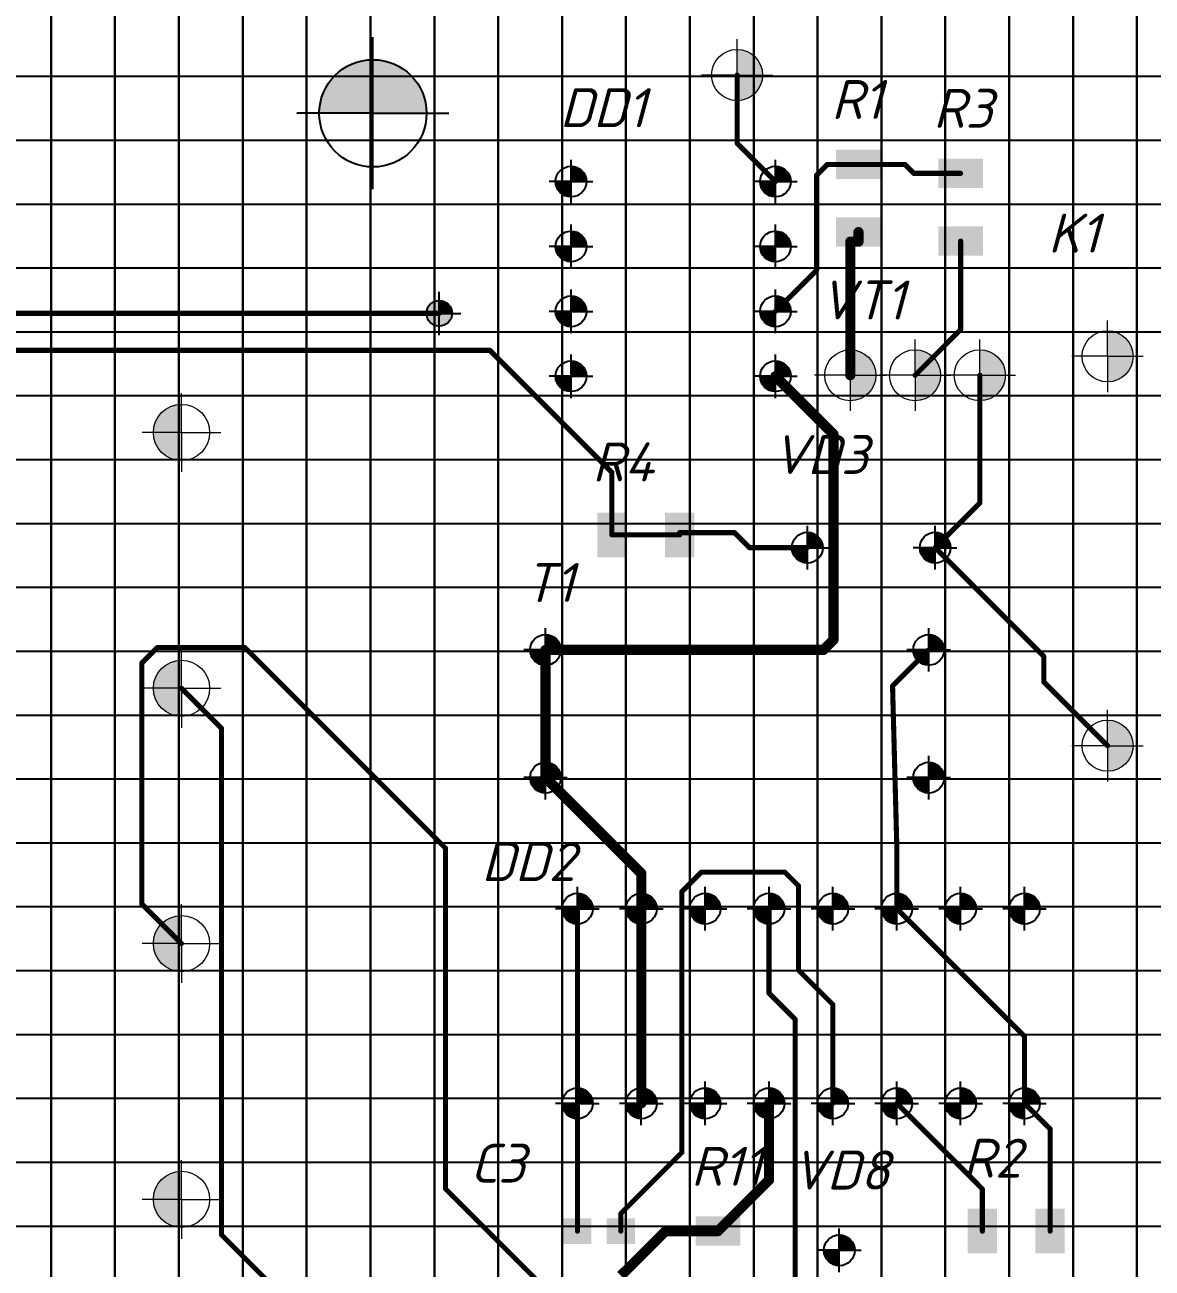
# Model space of a CAD drawing. Header units: millimetres. Extents: x 784 to 1625, y -303 to 291.
# Drawn here: x 1064.9 to 1153.1, y 66.3 to 163.6 of the extents above; entities that cross this region are included whole.
import ezdxf

# ---------------------------------------------------------------- set-up
doc = ezdxf.new("R2010")
doc.units = ezdxf.units.MM
doc.header["$LTSCALE"] = 0.5
doc.layers.get('0').update_dxf_attribs({"lineweight": 60})
for name, color, linetype in [('TopLayer', 1, 'Continuous'), ('TopOverlay', 2, 'Continuous'), ('Тонкие', 7, 'Continuous')]:
    doc.layers.add(name, color=color, linetype=linetype)
doc.layers.add('тонкая', color=7, linetype='Continuous', lineweight=20)
doc.styles.get("Standard").update_dxf_attribs({"font": 'isocpeui.ttf', "width": 0.9})

# ---------------------------------------------------------------- blocks, each defined once
blk = doc.blocks.new('*U27')
at = {"layer": 'Тонкие'}
for p, q in [((-2.5, 2.5), (-2.5, -2.5)), ((-2.5, 2.5), (2.5, 2.5)), ((2.5, -2.5), (2.5, 2.5)), ((-2.5, -2.5), (2.5, -2.5))]:
    blk.add_line(p, q, dxfattribs=at)
blk = doc.blocks.new('*U28')
at = {"layer": 'Тонкие', "color": 0, "linetype": 'ByBlock', "lineweight": -2, "transparency": 16777216}
for p in [(180, 160), (185, 160), (190, 160), (195, 160), (200, 160), (205, 160), (210, 160), (215, 160), (220, 160), (225, 160), (230, 160), (235, 160), (240, 160), (245, 160), (250, 160), (255, 160), (260, 160), (265, 160), (270, 160), (180, 155), (185, 155), (190, 155), (195, 155), (200, 155), (205, 155), (210, 155), (215, 155), (220, 155), (225, 155), (230, 155), (235, 155), (240, 155), (245, 155), (250, 155), (255, 155), (260, 155), (265, 155), (270, 155), (180, 150), (185, 150), (190, 150), (195, 150), (200, 150), (205, 150), (210, 150), (215, 150), (220, 150), (225, 150), (230, 150), (235, 150), (240, 150), (245, 150), (250, 150), (255, 150), (260, 150), (265, 150), (270, 150), (180, 145), (185, 145), (190, 145), (195, 145), (200, 145), (205, 145), (210, 145), (215, 145), (220, 145), (225, 145), (230, 145), (235, 145), (240, 145), (245, 145), (250, 145), (255, 145), (260, 145), (265, 145), (270, 145), (180, 140), (185, 140), (190, 140), (195, 140), (200, 140), (205, 140), (210, 140), (215, 140), (220, 140), (225, 140), (230, 140), (235, 140), (240, 140), (245, 140), (250, 140), (255, 140), (260, 140), (265, 140), (270, 140), (180, 135), (185, 135), (190, 135), (195, 135), (200, 135), (205, 135), (210, 135), (215, 135), (220, 135), (225, 135), (230, 135), (235, 135), (240, 135), (245, 135), (250, 135), (255, 135), (260, 135), (265, 135), (270, 135), (180, 130), (185, 130), (190, 130), (195, 130), (200, 130), (205, 130), (210, 130), (215, 130), (220, 130), (225, 130), (230, 130), (235, 130), (240, 130), (245, 130), (250, 130), (255, 130), (260, 130), (265, 130), (270, 130), (180, 125), (185, 125), (190, 125), (195, 125), (200, 125), (205, 125), (210, 125), (215, 125), (220, 125), (225, 125), (230, 125), (235, 125), (240, 125), (245, 125), (250, 125), (255, 125), (260, 125), (265, 125), (270, 125), (180, 120), (185, 120), (190, 120), (195, 120), (200, 120), (205, 120), (210, 120), (215, 120), (220, 120), (225, 120), (230, 120), (235, 120), (240, 120), (245, 120), (250, 120), (255, 120), (260, 120), (265, 120), (270, 120), (180, 115), (185, 115), (190, 115), (195, 115), (200, 115), (205, 115), (210, 115), (215, 115), (220, 115), (225, 115), (230, 115), (235, 115), (240, 115), (245, 115), (250, 115), (255, 115), (260, 115), (265, 115), (270, 115), (180, 110), (185, 110), (190, 110), (195, 110), (200, 110), (205, 110), (210, 110), (215, 110), (220, 110), (225, 110), (230, 110), (235, 110), (240, 110), (245, 110), (250, 110), (255, 110), (260, 110), (265, 110), (270, 110), (180, 105), (185, 105), (190, 105), (195, 105), (200, 105), (205, 105), (210, 105), (215, 105), (220, 105), (225, 105), (230, 105), (235, 105), (240, 105), (245, 105), (250, 105), (255, 105), (260, 105), (265, 105), (270, 105), (180, 100), (185, 100), (190, 100), (195, 100), (200, 100), (205, 100), (210, 100), (215, 100), (220, 100), (225, 100), (230, 100), (235, 100), (240, 100), (245, 100), (250, 100), (255, 100), (260, 100), (265, 100), (270, 100), (180, 95), (185, 95), (190, 95), (195, 95), (200, 95), (205, 95), (210, 95), (215, 95), (220, 95), (225, 95), (230, 95), (235, 95), (240, 95), (245, 95), (250, 95), (255, 95), (260, 95), (265, 95), (270, 95), (180, 90), (185, 90), (190, 90), (195, 90), (200, 90), (205, 90), (210, 90), (215, 90), (220, 90), (225, 90), (230, 90), (235, 90), (240, 90), (245, 90), (250, 90), (255, 90), (260, 90), (265, 90), (270, 90), (180, 85), (185, 85), (190, 85), (195, 85), (200, 85), (205, 85), (210, 85), (215, 85), (220, 85), (225, 85), (230, 85), (235, 85), (240, 85), (245, 85), (250, 85), (255, 85), (260, 85), (265, 85), (270, 85), (180, 80), (185, 80), (190, 80), (195, 80), (200, 80), (205, 80), (210, 80), (215, 80), (220, 80), (225, 80), (230, 80), (235, 80), (240, 80), (245, 80), (250, 80), (255, 80), (260, 80), (265, 80), (270, 80), (180, 75), (185, 75), (190, 75), (195, 75), (200, 75), (205, 75), (210, 75), (215, 75), (220, 75), (225, 75), (230, 75), (235, 75), (240, 75), (245, 75), (250, 75), (255, 75), (260, 75), (265, 75), (270, 75), (180, 70), (185, 70), (190, 70), (195, 70), (200, 70), (205, 70), (210, 70), (215, 70), (220, 70), (225, 70), (230, 70), (235, 70), (240, 70), (245, 70), (250, 70), (255, 70), (260, 70), (265, 70), (270, 70), (180, 65), (185, 65), (190, 65), (195, 65), (200, 65), (205, 65), (210, 65), (215, 65), (220, 65), (225, 65), (230, 65), (235, 65), (240, 65), (245, 65), (250, 65), (255, 65), (260, 65), (265, 65), (270, 65)]:
    blk.add_blockref('*U27', p, dxfattribs=at)

msp = doc.modelspace()

# ---------------------------------------------------------------- hatches: boundary and pattern name
at = {"lineweight": 50}
h = msp.add_hatch(color=256, dxfattribs=at)
h.dxf.hatch_style = 1
h.paths.add_polyline_path([(1092.14, 160.907, 0.414214), (1087.94, 156.707), (1092.14, 156.707)])
h.paths.add_polyline_path([(1092.14, 160.907), (1092.14, 156.707), (1096.34, 156.707, 0.414214)])
at = {"lineweight": -3}
for points in [[(1108.855, 151.366, 0.414214), (1107.651, 152.57), (1107.651, 151.366)], [(1124.855, 151.366, 0.414214), (1123.651, 152.57), (1123.651, 151.366)], [(1108.855, 146.286, 0.414214), (1107.651, 147.49), (1107.651, 146.286)], [(1124.855, 146.286, 0.414214), (1123.651, 147.49), (1123.651, 146.286)], [(1108.855, 141.206, 0.414214), (1107.651, 142.41), (1107.651, 141.206)], [(1124.855, 141.206, 0.414214), (1123.651, 142.41), (1123.651, 141.206)], [(1108.855, 136.126, 0.414214), (1107.651, 137.33), (1107.651, 136.126)], [(1124.855, 136.126, 0.414214), (1123.651, 137.33), (1123.651, 136.126)], [(1127.355, 122.706, 0.414214), (1126.151, 123.91), (1126.151, 122.706)], [(1137.355, 122.706, 0.414214), (1136.151, 123.91), (1136.151, 122.706)], [(1106.855, 114.706, 0.414214), (1105.651, 115.91), (1105.651, 114.706)], [(1136.855, 114.706, 0.414214), (1135.651, 115.91), (1135.651, 114.706)], [(1106.855, 104.706, 0.414214), (1105.651, 105.91), (1105.651, 104.706)], [(1136.855, 104.706, 0.414214), (1135.651, 105.91), (1135.651, 104.706)], [(1109.355, 94.446, 0.414214), (1108.151, 95.65), (1108.151, 94.446)], [(1114.355, 94.446, 0.414214), (1113.151, 95.65), (1113.151, 94.446)], [(1119.355, 94.446, 0.414214), (1118.151, 95.65), (1118.151, 94.446)], [(1124.355, 94.446, 0.414214), (1123.151, 95.65), (1123.151, 94.446)], [(1129.355, 94.446, 0.414214), (1128.151, 95.65), (1128.151, 94.446)], [(1134.355, 94.446, 0.414214), (1133.151, 95.65), (1133.151, 94.446)], [(1139.355, 94.446, 0.414214), (1138.151, 95.65), (1138.151, 94.446)], [(1144.355, 94.446, 0.414214), (1143.151, 95.65), (1143.151, 94.446)], [(1109.355, 79.206, 0.414214), (1108.151, 80.41), (1108.151, 79.206)], [(1114.355, 79.206, 0.414214), (1113.151, 80.41), (1113.151, 79.206)], [(1119.355, 79.206, 0.414214), (1118.151, 80.41), (1118.151, 79.206)], [(1124.355, 79.206, 0.414214), (1123.151, 80.41), (1123.151, 79.206)], [(1129.355, 79.206, 0.414214), (1128.151, 80.41), (1128.151, 79.206)], [(1134.355, 79.206, 0.414214), (1133.151, 80.41), (1133.151, 79.206)], [(1139.355, 79.206, 0.414214), (1138.151, 80.41), (1138.151, 79.206)], [(1144.355, 79.206, 0.414214), (1143.151, 80.41), (1143.151, 79.206)], [(1129.855, 67.706, 0.414214), (1128.651, 68.91), (1128.651, 67.706)]]:
    msp.add_hatch(color=0, dxfattribs=at).paths.add_polyline_path(points)
h = msp.add_hatch(color=256, dxfattribs=at)
h.dxf.hatch_style = 1
h.paths.add_polyline_path([(1107.651, 151.366), (1106.447, 151.366, 0.414214), (1107.651, 150.162)])
h = msp.add_hatch(color=256, dxfattribs=at)
h.dxf.hatch_style = 1
h.paths.add_polyline_path([(1123.651, 151.366), (1122.447, 151.366, 0.414214), (1123.651, 150.162)])
h = msp.add_hatch(color=256, dxfattribs=at)
h.dxf.hatch_style = 1
h.paths.add_polyline_path([(1107.651, 146.286), (1106.447, 146.286, 0.414214), (1107.651, 145.082)])
h = msp.add_hatch(color=256, dxfattribs=at)
h.dxf.hatch_style = 1
h.paths.add_polyline_path([(1123.651, 146.286), (1122.447, 146.286, 0.414214), (1123.651, 145.082)])
h = msp.add_hatch(color=0, dxfattribs=at)
h.dxf.hatch_style = 1
h.paths.add_polyline_path([(1097.333, 142.048, 0.414214), (1096.333, 141.048), (1097.333, 141.048)])
h.paths.add_polyline_path([(1097.333, 141.048), (1096.333, 141.048, 0.414214), (1097.333, 140.048)])
h = msp.add_hatch(color=0, dxfattribs=at)
h.dxf.hatch_style = 1
h.paths.add_polyline_path([(1097.333, 141.048), (1098.333, 141.048, 0.414214), (1097.333, 142.048)], flags=17)
h.paths.add_polyline_path([(1098.333, 141.048, 0.414214), (1097.333, 142.048), (1097.333, 140.048, 0.414214)])
h = msp.add_hatch(color=256, dxfattribs=at)
h.dxf.hatch_style = 1
h.paths.add_polyline_path([(1098.333, 141.048, 0.414214), (1097.333, 142.048), (1097.333, 141.048)])
h = msp.add_hatch(color=256, dxfattribs=at)
h.dxf.hatch_style = 1
h.paths.add_polyline_path([(1107.651, 141.206), (1106.447, 141.206, 0.414214), (1107.651, 140.002)])
h = msp.add_hatch(color=256, dxfattribs=at)
h.dxf.hatch_style = 1
h.paths.add_polyline_path([(1123.651, 141.206), (1122.447, 141.206, 0.414214), (1123.651, 140.002)])
h = msp.add_hatch(color=256, dxfattribs=at)
h.dxf.hatch_style = 1
h.paths.add_polyline_path([(1107.651, 136.126), (1106.447, 136.126, 0.414214), (1107.651, 134.922)])
h = msp.add_hatch(color=256, dxfattribs=at)
h.dxf.hatch_style = 1
h.paths.add_polyline_path([(1123.651, 136.126), (1122.447, 136.126, 0.414214), (1123.651, 134.922)])
at = {"lineweight": 50}
h = msp.add_hatch(color=256, dxfattribs=at)
h.dxf.hatch_style = 1
h.paths.add_polyline_path([(1077.154, 133.921, 0.414214), (1074.954, 131.721), (1077.154, 131.721)])
h.paths.add_polyline_path([(1077.154, 131.721), (1074.954, 131.721, 0.414214), (1077.154, 129.521)])
at = {"lineweight": -3}
h = msp.add_hatch(color=256, dxfattribs=at)
h.dxf.hatch_style = 1
h.paths.add_polyline_path([(1126.151, 122.706), (1124.947, 122.706, 0.414214), (1126.151, 121.502)])
h = msp.add_hatch(color=256, dxfattribs=at)
h.dxf.hatch_style = 1
h.paths.add_polyline_path([(1136.151, 122.706), (1134.947, 122.706, 0.414214), (1136.151, 121.502)])
at = {"lineweight": 50}
h = msp.add_hatch(color=256, dxfattribs=at)
h.dxf.hatch_style = 1
h.paths.add_polyline_path([(1077.154, 113.897, 0.414214), (1074.954, 111.697), (1077.154, 111.697)])
h.paths.add_polyline_path([(1077.154, 111.697), (1074.954, 111.697, 0.414214), (1077.154, 109.497)])
at = {"lineweight": -3}
h = msp.add_hatch(color=256, dxfattribs=at)
h.dxf.hatch_style = 1
h.paths.add_polyline_path([(1105.651, 114.706), (1104.447, 114.706, 0.414214), (1105.651, 113.502)])
h = msp.add_hatch(color=256, dxfattribs=at)
h.dxf.hatch_style = 1
h.paths.add_polyline_path([(1135.651, 114.706), (1134.447, 114.706, 0.414214), (1135.651, 113.502)])
h = msp.add_hatch(color=256, dxfattribs=at)
h.dxf.hatch_style = 1
h.paths.add_polyline_path([(1105.651, 104.706), (1104.447, 104.706, 0.414214), (1105.651, 103.502)])
h = msp.add_hatch(color=256, dxfattribs=at)
h.dxf.hatch_style = 1
h.paths.add_polyline_path([(1135.651, 104.706), (1134.447, 104.706, 0.414214), (1135.651, 103.502)])
h = msp.add_hatch(color=256, dxfattribs=at)
h.dxf.hatch_style = 1
h.paths.add_polyline_path([(1108.151, 94.446), (1106.947, 94.446, 0.414214), (1108.151, 93.242)])
h = msp.add_hatch(color=256, dxfattribs=at)
h.dxf.hatch_style = 1
h.paths.add_polyline_path([(1113.151, 94.446), (1111.947, 94.446, 0.414214), (1113.151, 93.242)])
h = msp.add_hatch(color=256, dxfattribs=at)
h.dxf.hatch_style = 1
h.paths.add_polyline_path([(1118.151, 94.446), (1116.947, 94.446, 0.414214), (1118.151, 93.242)])
h = msp.add_hatch(color=256, dxfattribs=at)
h.dxf.hatch_style = 1
h.paths.add_polyline_path([(1123.151, 94.446), (1121.947, 94.446, 0.414214), (1123.151, 93.242)])
h = msp.add_hatch(color=256, dxfattribs=at)
h.dxf.hatch_style = 1
h.paths.add_polyline_path([(1128.151, 94.446), (1126.947, 94.446, 0.414214), (1128.151, 93.242)])
h = msp.add_hatch(color=256, dxfattribs=at)
h.dxf.hatch_style = 1
h.paths.add_polyline_path([(1133.151, 94.446), (1131.947, 94.446, 0.414214), (1133.151, 93.242)])
h = msp.add_hatch(color=256, dxfattribs=at)
h.dxf.hatch_style = 1
h.paths.add_polyline_path([(1138.151, 94.446), (1136.947, 94.446, 0.414214), (1138.151, 93.242)])
h = msp.add_hatch(color=256, dxfattribs=at)
h.dxf.hatch_style = 1
h.paths.add_polyline_path([(1143.151, 94.446), (1141.947, 94.446, 0.414214), (1143.151, 93.242)])
at = {"lineweight": 50}
h = msp.add_hatch(color=256, dxfattribs=at)
h.dxf.hatch_style = 1
h.paths.add_polyline_path([(1077.154, 93.916, 0.414214), (1074.954, 91.716), (1077.154, 91.716)])
h.paths.add_polyline_path([(1077.154, 91.716), (1074.954, 91.716, 0.414214), (1077.154, 89.516)])
at = {"lineweight": -3}
h = msp.add_hatch(color=256, dxfattribs=at)
h.dxf.hatch_style = 1
h.paths.add_polyline_path([(1108.151, 79.206), (1106.947, 79.206, 0.414214), (1108.151, 78.002)])
h = msp.add_hatch(color=256, dxfattribs=at)
h.dxf.hatch_style = 1
h.paths.add_polyline_path([(1113.151, 79.206), (1111.947, 79.206, 0.414214), (1113.151, 78.002)])
h = msp.add_hatch(color=256, dxfattribs=at)
h.dxf.hatch_style = 1
h.paths.add_polyline_path([(1118.151, 79.206), (1116.947, 79.206, 0.414214), (1118.151, 78.002)])
h = msp.add_hatch(color=256, dxfattribs=at)
h.dxf.hatch_style = 1
h.paths.add_polyline_path([(1123.151, 79.206), (1121.947, 79.206, 0.414214), (1123.151, 78.002)])
h = msp.add_hatch(color=256, dxfattribs=at)
h.dxf.hatch_style = 1
h.paths.add_polyline_path([(1128.151, 79.206), (1126.947, 79.206, 0.414214), (1128.151, 78.002)])
h = msp.add_hatch(color=256, dxfattribs=at)
h.dxf.hatch_style = 1
h.paths.add_polyline_path([(1133.151, 79.206), (1131.947, 79.206, 0.414214), (1133.151, 78.002)])
h = msp.add_hatch(color=256, dxfattribs=at)
h.dxf.hatch_style = 1
h.paths.add_polyline_path([(1138.151, 79.206), (1136.947, 79.206, 0.414214), (1138.151, 78.002)])
h = msp.add_hatch(color=256, dxfattribs=at)
h.dxf.hatch_style = 1
h.paths.add_polyline_path([(1143.151, 79.206), (1141.947, 79.206, 0.414214), (1143.151, 78.002)])
at = {"lineweight": 50}
h = msp.add_hatch(color=256, dxfattribs=at)
h.dxf.hatch_style = 1
h.paths.add_polyline_path([(1077.154, 73.892, 0.414214), (1074.954, 71.692), (1077.154, 71.692)])
h.paths.add_polyline_path([(1077.154, 71.692), (1074.954, 71.692, 0.414214), (1077.154, 69.492)])
at = {"lineweight": -3}
h = msp.add_hatch(color=256, dxfattribs=at)
h.dxf.hatch_style = 1
h.paths.add_polyline_path([(1128.651, 67.706), (1127.447, 67.706, 0.414214), (1128.651, 66.502)])
at = {"layer": 'TopLayer'}
for points in [[(1131.901, 153.856), (1131.901, 151.556), (1128.401, 151.556), (1128.401, 153.856)], [(1139.901, 153.156), (1139.901, 150.856), (1136.401, 150.856), (1136.401, 153.156)], [(1131.901, 148.556), (1131.901, 146.256), (1128.401, 146.256), (1128.401, 148.556)], [(1139.901, 147.856), (1139.901, 145.556), (1136.401, 145.556), (1136.401, 147.856)], [(1109.701, 125.456), (1112.001, 125.456), (1112.001, 121.956), (1109.701, 121.956)], [(1115.001, 125.456), (1117.301, 125.456), (1117.301, 121.956), (1115.001, 121.956)], [(1109.251, 68.206), (1107.051, 68.206), (1107.051, 70.206), (1109.251, 70.206)], [(1112.651, 68.206), (1110.451, 68.206), (1110.451, 70.206), (1112.651, 70.206)], [(1120.901, 70.356), (1120.901, 68.056), (1117.401, 68.056), (1117.401, 70.356)], [(1138.701, 70.956), (1141.001, 70.956), (1141.001, 67.456), (1138.701, 67.456)], [(1144.001, 70.956), (1146.301, 70.956), (1146.301, 67.456), (1144.001, 67.456)]]:
    msp.add_hatch(color=1, dxfattribs=at).paths.add_polyline_path(points)
at = {"layer": 'тонкая'}
h = msp.add_hatch(color=256, dxfattribs=at)
edge = h.paths.add_edge_path()
edge.add_line((1120.651, 161.706), (1120.651, 157.706))
edge.add_arc((1120.651, 159.706), 2, 270, 450)
h = msp.add_hatch(color=256, dxfattribs=at)
edge = h.paths.add_edge_path()
edge.add_line((1149.651, 139.686), (1149.651, 135.686))
edge.add_arc((1149.651, 137.686), 2, 270, 450)
h = msp.add_hatch(color=256, dxfattribs=at)
edge = h.paths.add_edge_path()
edge.add_line((1129.513, 138.206), (1129.513, 134.206))
edge.add_arc((1129.513, 136.206), 2, 270, 450)
h = msp.add_hatch(color=256, dxfattribs=at)
edge = h.paths.add_edge_path()
edge.add_line((1134.582, 138.206), (1134.582, 134.206))
edge.add_arc((1134.582, 136.206), 2, 270, 450)
h = msp.add_hatch(color=256, dxfattribs=at)
edge = h.paths.add_edge_path()
edge.add_line((1139.651, 138.206), (1139.651, 134.206))
edge.add_arc((1139.651, 136.206), 2, 270, 450)
h = msp.add_hatch(color=256, dxfattribs=at)
edge = h.paths.add_edge_path()
edge.add_line((1149.651, 109.206), (1149.651, 105.206))
edge.add_arc((1149.651, 107.206), 2, 270, 450)

# ---------------------------------------------------------------- linework, layer by layer
at = {"lineweight": -3}
for p, q in [((1092.14, 150.757), (1092.14, 162.657)), ((1092.14, 156.707), (1086.19, 156.707)), ((1092.14, 156.707), (1098.09, 156.707)), ((1107.651, 149.661), (1107.651, 153.072)), ((1123.651, 149.661), (1123.651, 153.072)), ((1107.651, 151.366), (1105.945, 151.366)), ((1107.651, 151.366), (1109.357, 151.366)), ((1123.651, 151.366), (1121.945, 151.366)), ((1123.651, 151.366), (1125.357, 151.366)), ((1107.651, 144.581), (1107.651, 147.992)), ((1123.651, 144.581), (1123.651, 147.992)), ((1107.651, 146.286), (1105.945, 146.286)), ((1107.651, 146.286), (1109.357, 146.286)), ((1123.651, 146.286), (1121.945, 146.286)), ((1123.651, 146.286), (1125.357, 146.286)), ((1097.333, 139.354), (1097.333, 142.742)), ((1107.651, 139.501), (1107.651, 142.912)), ((1123.651, 139.501), (1123.651, 142.912)), ((1107.651, 141.206), (1105.945, 141.206)), ((1107.651, 141.206), (1109.357, 141.206)), ((1123.651, 141.206), (1121.945, 141.206)), ((1123.651, 141.206), (1125.357, 141.206)), ((1097.333, 141.048), (1095.638, 141.048)), ((1097.333, 141.048), (1099.027, 141.048)), ((1107.651, 134.421), (1107.651, 137.832)), ((1123.651, 134.421), (1123.651, 137.832)), ((1107.651, 136.126), (1105.945, 136.126)), ((1107.651, 136.126), (1109.357, 136.126)), ((1123.651, 136.126), (1121.945, 136.126)), ((1123.651, 136.126), (1125.357, 136.126)), ((1126.151, 121.001), (1126.151, 124.412)), ((1136.151, 121.001), (1136.151, 124.412)), ((1126.151, 122.706), (1124.445, 122.706)), ((1126.151, 122.706), (1127.857, 122.706)), ((1136.151, 122.706), (1134.445, 122.706)), ((1136.151, 122.706), (1137.857, 122.706)), ((1105.651, 113.001), (1105.651, 116.412)), ((1135.651, 113.001), (1135.651, 116.412)), ((1105.651, 114.706), (1103.945, 114.706)), ((1105.651, 114.706), (1107.357, 114.706)), ((1135.651, 114.706), (1133.945, 114.706)), ((1135.651, 114.706), (1137.357, 114.706)), ((1105.651, 103.001), (1105.651, 106.412)), ((1135.651, 103.001), (1135.651, 106.412)), ((1105.651, 104.706), (1103.945, 104.706)), ((1105.651, 104.706), (1107.357, 104.706)), ((1135.651, 104.706), (1133.945, 104.706)), ((1135.651, 104.706), (1137.357, 104.706)), ((1108.151, 92.741), (1108.151, 96.152)), ((1113.151, 92.741), (1113.151, 96.152)), ((1118.151, 92.741), (1118.151, 96.152)), ((1123.151, 92.741), (1123.151, 96.152)), ((1128.151, 92.741), (1128.151, 96.152)), ((1133.151, 92.741), (1133.151, 96.152)), ((1138.151, 92.741), (1138.151, 96.152)), ((1143.151, 92.741), (1143.151, 96.152)), ((1108.151, 94.446), (1106.445, 94.446)), ((1108.151, 94.446), (1109.857, 94.446)), ((1113.151, 94.446), (1111.445, 94.446)), ((1113.151, 94.446), (1114.857, 94.446)), ((1118.151, 94.446), (1116.445, 94.446)), ((1118.151, 94.446), (1119.857, 94.446)), ((1123.151, 94.446), (1121.445, 94.446)), ((1123.151, 94.446), (1124.857, 94.446)), ((1128.151, 94.446), (1126.445, 94.446)), ((1128.151, 94.446), (1129.857, 94.446)), ((1133.151, 94.446), (1131.445, 94.446)), ((1133.151, 94.446), (1134.857, 94.446)), ((1138.151, 94.446), (1136.445, 94.446)), ((1138.151, 94.446), (1139.857, 94.446)), ((1143.151, 94.446), (1141.445, 94.446)), ((1143.151, 94.446), (1144.857, 94.446)), ((1108.151, 77.501), (1108.151, 80.912)), ((1113.151, 77.501), (1113.151, 80.912)), ((1118.151, 77.501), (1118.151, 80.912)), ((1123.151, 77.501), (1123.151, 80.912)), ((1128.151, 77.501), (1128.151, 80.912)), ((1133.151, 77.501), (1133.151, 80.912)), ((1138.151, 77.501), (1138.151, 80.912)), ((1143.151, 77.501), (1143.151, 80.912)), ((1108.151, 79.206), (1106.445, 79.206)), ((1108.151, 79.206), (1109.857, 79.206)), ((1113.151, 79.206), (1111.445, 79.206)), ((1113.151, 79.206), (1114.857, 79.206)), ((1118.151, 79.206), (1116.445, 79.206)), ((1118.151, 79.206), (1119.857, 79.206)), ((1123.151, 79.206), (1121.445, 79.206)), ((1123.151, 79.206), (1124.857, 79.206)), ((1128.151, 79.206), (1126.445, 79.206)), ((1128.151, 79.206), (1129.857, 79.206)), ((1133.151, 79.206), (1131.445, 79.206)), ((1133.151, 79.206), (1134.857, 79.206)), ((1138.151, 79.206), (1136.445, 79.206)), ((1138.151, 79.206), (1139.857, 79.206)), ((1143.151, 79.206), (1141.445, 79.206)), ((1143.151, 79.206), (1144.857, 79.206)), ((1128.651, 66.001), (1128.651, 69.412)), ((1128.651, 67.706), (1126.945, 67.706)), ((1128.651, 67.706), (1130.357, 67.706))]:
    msp.add_line(p, q, dxfattribs=at)
for centre, radius in [((1092.14, 156.707), 4.2), ((1107.651, 151.366), 1.204), ((1123.651, 151.366), 1.204), ((1107.651, 146.286), 1.204), ((1123.651, 146.286), 1.204), ((1107.651, 141.206), 1.204), ((1123.651, 141.206), 1.204), ((1097.333, 141.048), 1), ((1107.651, 136.126), 1.204), ((1123.651, 136.126), 1.204), ((1126.151, 122.706), 1.204), ((1136.151, 122.706), 1.204), ((1105.651, 114.706), 1.204), ((1135.651, 114.706), 1.204), ((1105.651, 104.706), 1.204), ((1135.651, 104.706), 1.204), ((1108.151, 94.446), 1.204), ((1113.151, 94.446), 1.204), ((1118.151, 94.446), 1.204), ((1123.151, 94.446), 1.204), ((1128.151, 94.446), 1.204), ((1133.151, 94.446), 1.204), ((1138.151, 94.446), 1.204), ((1143.151, 94.446), 1.204), ((1108.151, 79.206), 1.204), ((1113.151, 79.206), 1.204), ((1118.151, 79.206), 1.204), ((1123.151, 79.206), 1.204), ((1128.151, 79.206), 1.204), ((1133.151, 79.206), 1.204), ((1138.151, 79.206), 1.204), ((1143.151, 79.206), 1.204), ((1128.651, 67.706), 1.204)]:
    msp.add_circle(centre, radius, dxfattribs=at)
at = {"layer": 'TopLayer'}
for points, const_width in [([(1120.651, 154.366), (1120.651, 159.706)], 0.4), ([(1120.651, 154.366), (1123.651, 151.366)], 0.4), ([(1126.876, 151.868), (1127.714, 152.706)], 0.4), ([(1127.714, 152.706), (1130.151, 152.706)], 0.4), ([(1130.151, 152.706), (1133.785, 152.706)], 0.4), ([(1133.785, 152.706), (1134.485, 152.006)], 0.4), ([(1126.876, 144.432), (1126.876, 151.868)], 0.4), ([(1134.485, 152.006), (1138.151, 152.006)], 0.4), ([(1129.513, 146.656), (1130.151, 146.656)], 0.8), ([(1129.513, 136.206), (1129.513, 146.656)], 0.8), ([(1130.151, 146.656), (1130.151, 147.406)], 0.8), ([(1138.151, 139.775), (1138.151, 146.706)], 0.4), ([(1123.651, 141.206), (1126.876, 144.432)], 0.4), ([(1025.731, 141.048), (1097.333, 141.048)], 0.4), ([(1134.582, 136.206), (1138.151, 139.775)], 0.4), ([(1025.175, 138.152), (1101.301, 138.152)], 0.4), ([(1101.301, 138.152), (1110.851, 128.602)], 0.4), ([(1123.651, 136.126), (1128.197, 131.58)], 0.8), ([(1139.651, 126.206), (1139.651, 136.206)], 0.4), ([(1128.197, 115.496), (1128.197, 131.58)], 0.8), ([(1110.851, 123.706), (1110.851, 128.602)], 0.4), ([(1136.151, 122.706), (1139.651, 126.206)], 0.4), ([(1110.851, 123.706), (1116.151, 123.706)], 0.4), ([(1116.151, 123.883), (1120.451, 123.883)], 0.4), ([(1116.151, 123.706), (1116.151, 123.883)], 0.4), ([(1120.451, 123.883), (1121.628, 122.706)], 0.4), ([(1121.628, 122.706), (1126.151, 122.706)], 0.4), ([(1136.151, 122.706), (1144.656, 114.201)], 0.4), ([(1127.408, 114.706), (1128.197, 115.496)], 0.8), ([(1074.044, 113.667), (1075.263, 114.886)], 0.4), ([(1075.263, 114.886), (1082.121, 114.886)], 0.4), ([(1082.121, 114.886), (1097.818, 99.189)], 0.4), ([(1105.651, 114.706), (1127.408, 114.706)], 0.8), ([(1105.651, 104.706), (1105.651, 114.706)], 0.8), ([(1132.82, 111.875), (1135.651, 114.706)], 0.4), ([(1074.044, 94.825), (1074.044, 113.667)], 0.4), ([(1144.656, 112.201), (1144.656, 114.201)], 0.4), ([(1132.82, 111.875), (1133.151, 99.392)], 0.4), ([(1144.656, 112.201), (1149.651, 107.206)], 0.4), ([(1077.154, 111.697), (1080.292, 108.558)], 0.4), ([(1080.292, 68.912), (1080.292, 108.558)], 0.4), ([(1105.651, 104.706), (1113.151, 97.206)], 0.8), ([(1097.818, 72.519), (1097.818, 99.189)], 0.4), ([(1133.151, 94.446), (1133.151, 99.392)], 0.4), ([(1113.151, 94.446), (1113.151, 97.206)], 0.8), ([(1116.326, 95.785), (1117.85, 97.309)], 0.4), ([(1117.85, 97.309), (1124.387, 97.309)], 0.4), ([(1124.387, 97.309), (1125.454, 96.242)], 0.4), ([(1125.454, 89.638), (1125.454, 96.242)], 0.4), ([(1116.326, 75.364), (1116.326, 95.785)], 0.4), ([(1074.044, 94.825), (1077.154, 91.716)], 0.4), ([(1108.151, 79.206), (1108.151, 94.446)], 0.4), ([(1113.151, 79.206), (1113.151, 94.446)], 0.8), ([(1123.151, 87.826), (1123.151, 94.446)], 0.4), ([(1133.151, 94.446), (1143.151, 84.446)], 0.4), ([(1125.454, 89.638), (1128.151, 86.941)], 0.4), ([(1123.151, 87.826), (1125.2, 85.778)], 0.4), ([(1128.151, 79.206), (1128.151, 86.941)], 0.4), ([(1125.2, 58.448), (1125.2, 85.778)], 0.4), ([(1143.151, 79.206), (1143.151, 84.446)], 0.4), ([(1108.151, 69.206), (1108.151, 79.206)], 0.4), ([(1123.151, 73.206), (1123.151, 79.206)], 0.8), ([(1133.151, 79.206), (1139.851, 72.506)], 0.4), ([(1143.151, 79.206), (1145.151, 77.206)], 0.4), ([(1145.151, 69.206), (1145.151, 77.206)], 0.4), ([(1111.551, 70.588), (1116.326, 75.364)], 0.4), ([(1119.151, 69.206), (1123.151, 73.206)], 0.8), ([(1097.818, 72.519), (1108.151, 62.186)], 0.4), ([(1139.851, 69.206), (1139.851, 72.506)], 0.4), ([(1111.551, 69.206), (1111.551, 70.588)], 0.4), ([(1080.292, 68.912), (1103.102, 46.103)], 0.4), ([(1111.551, 65.718), (1115.04, 69.206)], 0.8), ([(1115.04, 69.206), (1119.151, 69.206)], 0.8)]:
    msp.add_lwpolyline(points, dxfattribs=dict(at, const_width=const_width))
for points, const_width in [([(1120.551, 159.706, 1), (1120.751, 159.706, 1)], 0.2), ([(1120.551, 154.366, 1), (1120.751, 154.366, 1)], 0.2), ([(1120.551, 154.366, 1), (1120.751, 154.366, 1)], 0.2), ([(1127.614, 152.706, 1), (1127.814, 152.706, 1)], 0.2), ([(1127.614, 152.706, 1), (1127.814, 152.706, 1)], 0.2), ([(1130.051, 152.706, 1), (1130.251, 152.706, 1)], 0.2), ([(1130.051, 152.706, 1), (1130.251, 152.706, 1)], 0.2), ([(1133.685, 152.706, 1), (1133.885, 152.706, 1)], 0.2), ([(1133.685, 152.706, 1), (1133.885, 152.706, 1)], 0.2), ([(1126.776, 151.868, 1), (1126.976, 151.868, 1)], 0.2), ([(1126.776, 151.868, 1), (1126.976, 151.868, 1)], 0.2), ([(1134.385, 152.006, 1), (1134.585, 152.006, 1)], 0.2), ([(1134.385, 152.006, 1), (1134.585, 152.006, 1)], 0.2), ([(1138.051, 152.006, 1), (1138.251, 152.006, 1)], 0.2), ([(1123.551, 151.366, 1), (1123.751, 151.366, 1)], 0.2), ([(1129.313, 146.656, 1), (1129.713, 146.656, 1)], 0.4), ([(1129.313, 146.656, 1), (1129.713, 146.656, 1)], 0.4), ([(1129.951, 147.406, 1), (1130.351, 147.406, 1)], 0.4), ([(1129.951, 146.656, 1), (1130.351, 146.656, 1)], 0.4), ([(1129.951, 146.656, 1), (1130.351, 146.656, 1)], 0.4), ([(1138.051, 146.706, 1), (1138.251, 146.706, 1)], 0.2), ([(1126.776, 144.432, 1), (1126.976, 144.432, 1)], 0.2), ([(1126.776, 144.432, 1), (1126.976, 144.432, 1)], 0.2), ([(1097.233, 141.048, 1), (1097.433, 141.048, 1)], 0.2), ([(1123.551, 141.206, 1), (1123.751, 141.206, 1)], 0.2), ([(1138.051, 139.775, 1), (1138.251, 139.775, 1)], 0.2), ([(1138.051, 139.775, 1), (1138.251, 139.775, 1)], 0.2), ([(1101.201, 138.152, 1), (1101.401, 138.152, 1)], 0.2), ([(1101.201, 138.152, 1), (1101.401, 138.152, 1)], 0.2), ([(1123.451, 136.126, 1), (1123.851, 136.126, 1)], 0.4), ([(1129.313, 136.206, 1), (1129.713, 136.206, 1)], 0.4), ([(1134.482, 136.206, 1), (1134.682, 136.206, 1)], 0.2), ([(1139.551, 136.206, 1), (1139.751, 136.206, 1)], 0.2), ([(1127.997, 131.58, 1), (1128.397, 131.58, 1)], 0.4), ([(1127.997, 131.58, 1), (1128.397, 131.58, 1)], 0.4), ([(1110.751, 128.602, 1), (1110.951, 128.602, 1)], 0.2), ([(1110.751, 128.602, 1), (1110.951, 128.602, 1)], 0.2), ([(1139.551, 126.206, 1), (1139.751, 126.206, 1)], 0.2), ([(1139.551, 126.206, 1), (1139.751, 126.206, 1)], 0.2), ([(1110.751, 123.706, 1), (1110.951, 123.706, 1)], 0.2), ([(1110.751, 123.706, 1), (1110.951, 123.706, 1)], 0.2), ([(1116.051, 123.883, 1), (1116.251, 123.883, 1)], 0.2), ([(1116.051, 123.883, 1), (1116.251, 123.883, 1)], 0.2), ([(1116.051, 123.706, 1), (1116.251, 123.706, 1)], 0.2), ([(1116.051, 123.706, 1), (1116.251, 123.706, 1)], 0.2), ([(1120.351, 123.883, 1), (1120.551, 123.883, 1)], 0.2), ([(1120.351, 123.883, 1), (1120.551, 123.883, 1)], 0.2), ([(1121.528, 122.706, 1), (1121.728, 122.706, 1)], 0.2), ([(1121.528, 122.706, 1), (1121.728, 122.706, 1)], 0.2), ([(1126.051, 122.706, 1), (1126.251, 122.706, 1)], 0.2), ([(1136.051, 122.706, 1), (1136.251, 122.706, 1)], 0.2), ([(1136.051, 122.706, 1), (1136.251, 122.706, 1)], 0.2), ([(1127.997, 115.496, 1), (1128.397, 115.496, 1)], 0.4), ([(1127.997, 115.496, 1), (1128.397, 115.496, 1)], 0.4), ([(1075.163, 114.886, 1), (1075.363, 114.886, 1)], 0.2), ([(1075.163, 114.886, 1), (1075.363, 114.886, 1)], 0.2), ([(1082.021, 114.886, 1), (1082.221, 114.886, 1)], 0.2), ([(1082.021, 114.886, 1), (1082.221, 114.886, 1)], 0.2), ([(1105.451, 114.706, 1), (1105.851, 114.706, 1)], 0.4), ([(1105.451, 114.706, 1), (1105.851, 114.706, 1)], 0.4), ([(1127.208, 114.706, 1), (1127.608, 114.706, 1)], 0.4), ([(1127.208, 114.706, 1), (1127.608, 114.706, 1)], 0.4), ([(1135.551, 114.706, 1), (1135.751, 114.706, 1)], 0.2), ([(1073.944, 113.667, 1), (1074.144, 113.667, 1)], 0.2), ([(1073.944, 113.667, 1), (1074.144, 113.667, 1)], 0.2), ([(1144.556, 114.201, 1), (1144.756, 114.201, 1)], 0.2), ([(1144.556, 114.201, 1), (1144.756, 114.201, 1)], 0.2), ([(1132.72, 111.875, 1), (1132.92, 111.875, 1)], 0.2), ([(1132.72, 111.875, 1), (1132.92, 111.875, 1)], 0.2), ([(1144.556, 112.201, 1), (1144.756, 112.201, 1)], 0.2), ([(1144.556, 112.201, 1), (1144.756, 112.201, 1)], 0.2), ([(1077.054, 111.697, 1), (1077.254, 111.697, 1)], 0.2), ([(1080.192, 108.558, 1), (1080.392, 108.558, 1)], 0.2), ([(1080.192, 108.558, 1), (1080.392, 108.558, 1)], 0.2), ([(1149.551, 107.206, 1), (1149.751, 107.206, 1)], 0.2), ([(1105.451, 104.706, 1), (1105.851, 104.706, 1)], 0.4), ([(1105.451, 104.706, 1), (1105.851, 104.706, 1)], 0.4), ([(1097.718, 99.189, 1), (1097.918, 99.189, 1)], 0.2), ([(1097.718, 99.189, 1), (1097.918, 99.189, 1)], 0.2), ([(1133.051, 99.392, 1), (1133.251, 99.392, 1)], 0.2), ([(1133.051, 99.392, 1), (1133.251, 99.392, 1)], 0.2), ([(1112.951, 97.206, 1), (1113.351, 97.206, 1)], 0.4), ([(1112.951, 97.206, 1), (1113.351, 97.206, 1)], 0.4), ([(1117.75, 97.309, 1), (1117.95, 97.309, 1)], 0.2), ([(1117.75, 97.309, 1), (1117.95, 97.309, 1)], 0.2), ([(1124.287, 97.309, 1), (1124.487, 97.309, 1)], 0.2), ([(1124.287, 97.309, 1), (1124.487, 97.309, 1)], 0.2), ([(1125.354, 96.242, 1), (1125.554, 96.242, 1)], 0.2), ([(1125.354, 96.242, 1), (1125.554, 96.242, 1)], 0.2), ([(1116.226, 95.785, 1), (1116.426, 95.785, 1)], 0.2), ([(1116.226, 95.785, 1), (1116.426, 95.785, 1)], 0.2), ([(1073.944, 94.825, 1), (1074.144, 94.825, 1)], 0.2), ([(1073.944, 94.825, 1), (1074.144, 94.825, 1)], 0.2), ([(1108.051, 94.446, 1), (1108.251, 94.446, 1)], 0.2), ([(1112.951, 94.446, 1), (1113.351, 94.446, 1)], 0.4), ([(1112.951, 94.446, 1), (1113.351, 94.446, 1)], 0.4), ([(1123.051, 94.446, 1), (1123.251, 94.446, 1)], 0.2), ([(1133.051, 94.446, 1), (1133.251, 94.446, 1)], 0.2), ([(1133.051, 94.446, 1), (1133.251, 94.446, 1)], 0.2), ([(1077.054, 91.716, 1), (1077.254, 91.716, 1)], 0.2), ([(1125.354, 89.638, 1), (1125.554, 89.638, 1)], 0.2), ([(1125.354, 89.638, 1), (1125.554, 89.638, 1)], 0.2), ([(1123.051, 87.826, 1), (1123.251, 87.826, 1)], 0.2), ([(1123.051, 87.826, 1), (1123.251, 87.826, 1)], 0.2), ([(1128.051, 86.941, 1), (1128.251, 86.941, 1)], 0.2), ([(1128.051, 86.941, 1), (1128.251, 86.941, 1)], 0.2), ([(1125.1, 85.778, 1), (1125.3, 85.778, 1)], 0.2), ([(1125.1, 85.778, 1), (1125.3, 85.778, 1)], 0.2), ([(1143.051, 84.446, 1), (1143.251, 84.446, 1)], 0.2), ([(1143.051, 84.446, 1), (1143.251, 84.446, 1)], 0.2), ([(1108.051, 79.206, 1), (1108.251, 79.206, 1)], 0.2), ([(1108.051, 79.206, 1), (1108.251, 79.206, 1)], 0.2), ([(1112.951, 79.206, 1), (1113.351, 79.206, 1)], 0.4), ([(1122.951, 79.206, 1), (1123.351, 79.206, 1)], 0.4), ([(1128.051, 79.206, 1), (1128.251, 79.206, 1)], 0.2), ([(1133.051, 79.206, 1), (1133.251, 79.206, 1)], 0.2), ([(1143.051, 79.206, 1), (1143.251, 79.206, 1)], 0.2), ([(1143.051, 79.206, 1), (1143.251, 79.206, 1)], 0.2), ([(1145.051, 77.206, 1), (1145.251, 77.206, 1)], 0.2), ([(1145.051, 77.206, 1), (1145.251, 77.206, 1)], 0.2), ([(1116.226, 75.364, 1), (1116.426, 75.364, 1)], 0.2), ([(1116.226, 75.364, 1), (1116.426, 75.364, 1)], 0.2), ([(1122.951, 73.206, 1), (1123.351, 73.206, 1)], 0.4), ([(1122.951, 73.206, 1), (1123.351, 73.206, 1)], 0.4), ([(1097.718, 72.519, 1), (1097.918, 72.519, 1)], 0.2), ([(1097.718, 72.519, 1), (1097.918, 72.519, 1)], 0.2), ([(1139.751, 72.506, 1), (1139.951, 72.506, 1)], 0.2), ([(1139.751, 72.506, 1), (1139.951, 72.506, 1)], 0.2), ([(1111.451, 70.588, 1), (1111.651, 70.588, 1)], 0.2), ([(1111.451, 70.588, 1), (1111.651, 70.588, 1)], 0.2), ([(1080.192, 68.912, 1), (1080.392, 68.912, 1)], 0.2), ([(1080.192, 68.912, 1), (1080.392, 68.912, 1)], 0.2), ([(1108.051, 69.206, 1), (1108.251, 69.206, 1)], 0.2), ([(1111.451, 69.206, 1), (1111.651, 69.206, 1)], 0.2), ([(1114.84, 69.206, 1), (1115.24, 69.206, 1)], 0.4), ([(1114.84, 69.206, 1), (1115.24, 69.206, 1)], 0.4), ([(1118.951, 69.206, 1), (1119.351, 69.206, 1)], 0.4), ([(1118.951, 69.206, 1), (1119.351, 69.206, 1)], 0.4), ([(1139.751, 69.206, 1), (1139.951, 69.206, 1)], 0.2), ([(1145.051, 69.206, 1), (1145.251, 69.206, 1)], 0.2)]:
    msp.add_lwpolyline(points, format="xyb", close=True, dxfattribs=dict(at, const_width=const_width))
at = {"layer": 'тонкая'}
for p, q in [((1120.651, 161.706), (1120.651, 162.506)), ((1120.651, 159.706), (1120.651, 161.706)), ((1118.651, 159.706), (1117.851, 159.706)), ((1120.651, 159.706), (1118.651, 159.706)), ((1120.651, 159.706), (1122.651, 159.706)), ((1120.651, 159.706), (1120.651, 157.706)), ((1122.651, 159.706), (1123.451, 159.706)), ((1120.651, 157.706), (1120.651, 156.906)), ((1149.651, 139.686), (1149.651, 140.486)), ((1149.651, 137.686), (1149.651, 139.686)), ((1129.513, 138.206), (1129.513, 139.006)), ((1129.513, 136.206), (1129.513, 138.206)), ((1134.582, 138.206), (1134.582, 139.006)), ((1134.582, 136.206), (1134.582, 138.206)), ((1139.651, 138.206), (1139.651, 139.006)), ((1139.651, 136.206), (1139.651, 138.206)), ((1147.651, 137.686), (1146.851, 137.686)), ((1149.651, 137.686), (1147.651, 137.686)), ((1149.651, 137.686), (1151.651, 137.686)), ((1149.651, 137.686), (1149.651, 135.686)), ((1151.651, 137.686), (1152.451, 137.686)), ((1127.513, 136.206), (1126.713, 136.206)), ((1129.513, 136.206), (1127.513, 136.206)), ((1129.513, 136.206), (1131.513, 136.206)), ((1129.513, 136.206), (1129.513, 134.206)), ((1131.513, 136.206), (1132.313, 136.206)), ((1132.582, 136.206), (1131.782, 136.206)), ((1134.582, 136.206), (1132.582, 136.206)), ((1134.582, 136.206), (1136.582, 136.206)), ((1134.582, 136.206), (1134.582, 134.206)), ((1136.582, 136.206), (1137.382, 136.206)), ((1137.651, 136.206), (1136.851, 136.206)), ((1139.651, 136.206), (1137.651, 136.206)), ((1139.651, 136.206), (1141.651, 136.206)), ((1139.651, 136.206), (1139.651, 134.206)), ((1141.651, 136.206), (1142.451, 136.206)), ((1149.651, 135.686), (1149.651, 134.886)), ((1077.154, 133.921), (1077.154, 134.801)), ((1077.154, 131.721), (1077.154, 133.921)), ((1129.513, 134.206), (1129.513, 133.406)), ((1134.582, 134.206), (1134.582, 133.406)), ((1139.651, 134.206), (1139.651, 133.406)), ((1074.954, 131.721), (1074.074, 131.721)), ((1077.154, 131.721), (1074.954, 131.721)), ((1077.154, 131.721), (1079.354, 131.721)), ((1077.154, 131.721), (1077.154, 129.521)), ((1079.354, 131.721), (1080.234, 131.721)), ((1077.154, 129.521), (1077.154, 128.641)), ((1077.154, 113.897), (1077.154, 114.777)), ((1077.154, 111.697), (1077.154, 113.897)), ((1074.954, 111.697), (1074.074, 111.697)), ((1077.154, 111.697), (1074.954, 111.697)), ((1077.154, 111.697), (1079.354, 111.697)), ((1077.154, 111.697), (1077.154, 109.497)), ((1079.354, 111.697), (1080.234, 111.697)), ((1149.651, 109.206), (1149.651, 110.006)), ((1077.154, 109.497), (1077.154, 108.617)), ((1149.651, 107.206), (1149.651, 109.206)), ((1147.651, 107.206), (1146.851, 107.206)), ((1149.651, 107.206), (1147.651, 107.206)), ((1149.651, 107.206), (1151.651, 107.206)), ((1149.651, 107.206), (1149.651, 105.206)), ((1151.651, 107.206), (1152.451, 107.206)), ((1149.651, 105.206), (1149.651, 104.406)), ((1077.154, 93.916), (1077.154, 94.796)), ((1077.154, 91.716), (1077.154, 93.916)), ((1074.954, 91.716), (1074.074, 91.716)), ((1077.154, 91.716), (1074.954, 91.716)), ((1077.154, 91.716), (1079.354, 91.716)), ((1077.154, 91.716), (1077.154, 89.516)), ((1079.354, 91.716), (1080.234, 91.716)), ((1077.154, 89.516), (1077.154, 88.636)), ((1077.154, 73.892), (1077.154, 74.772)), ((1077.154, 71.692), (1077.154, 73.892)), ((1074.954, 71.692), (1074.074, 71.692)), ((1077.154, 71.692), (1074.954, 71.692)), ((1077.154, 71.692), (1079.354, 71.692)), ((1077.154, 71.692), (1077.154, 69.492)), ((1079.354, 71.692), (1080.234, 71.692)), ((1077.154, 69.492), (1077.154, 68.612))]:
    msp.add_line(p, q, dxfattribs=at)
for centre, radius in [((1120.651, 159.706), 2), ((1149.651, 137.686), 2), ((1129.513, 136.206), 2), ((1134.582, 136.206), 2), ((1139.651, 136.206), 2), ((1077.154, 131.721), 2.2), ((1077.154, 111.697), 2.2), ((1149.651, 107.206), 2), ((1077.154, 91.716), 2.2), ((1077.154, 71.692), 2.2)]:
    msp.add_circle(centre, radius, dxfattribs=at)

# ---------------------------------------------------------------- block references
at = {"layer": 'Тонкие'}
msp.add_blockref('*U28', (884.45, 2.106), dxfattribs=at)

# ---------------------------------------------------------------- texts
at = {"layer": 'TopOverlay'}
for s, p in [('DD1', (1106.759, 155.627)), ('R1', (1128.009, 156.267)), ('R3', (1135.998, 155.575)), ('K1', (1144.984, 145.801)), ('VT1', (1127.114, 140.572)), ('VD3', (1123.397, 128.474)), ('R4', (1109.302, 127.897)), ('T1', (1103.97, 118.456)), ('DD2', (1100.634, 96.612)), ('C3', (1099.737, 73)), ('R2', (1138.302, 73.397)), ('R11', (1117.028, 72.761)), ('VD8', (1124.917, 72.464))]:
    msp.add_text(s, height=3.048, dxfattribs=at).set_placement(p)

doc.saveas('drawing.dxf')
